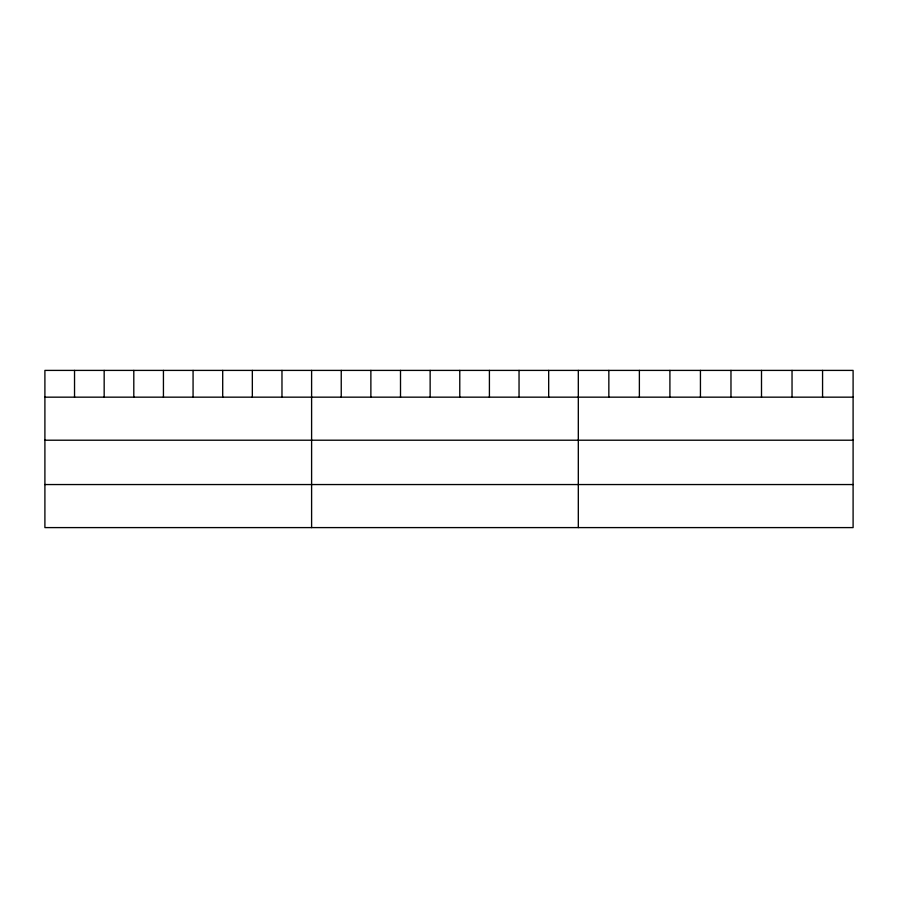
<?xml version="1.0" encoding="UTF-8"?>
<svg xmlns="http://www.w3.org/2000/svg" width="898" height="898" viewBox="0 0 898 898"><rect width="100%" height="100%" fill="white"/><g stroke="black" fill="none" stroke-linecap="round" stroke-linejoin="round"><path stroke-width="1.35" d="M853.1 397.163L853.1 527.597L44.9 527.597L44.9 370.403L853.1 370.403L853.1 397.163L44.9 397.163M44.9 440.211L853.1 440.211M44.9 484.55L853.1 484.55M822.568 370.403L822.568 397.163M792.036 370.403L792.036 397.163M761.504 370.403L761.504 397.163M730.972 370.403L730.972 397.163M700.44 370.403L700.44 397.163M669.908 370.403L669.908 397.163M639.376 370.403L639.376 397.163M608.844 370.403L608.844 397.163M578.312 370.403L578.312 527.597M548.678 370.403L548.678 397.163M519.044 370.403L519.044 397.163M489.41 370.403L489.41 397.163M459.776 370.403L459.776 397.163M430.142 370.403L430.142 397.163M400.508 370.403L400.508 397.163M370.874 370.403L370.874 397.163M341.24 370.403L341.24 397.163M311.606 370.403L311.606 527.597M281.972 370.403L281.972 397.163M252.338 370.403L252.338 397.163M222.704 370.403L222.704 397.163M193.07 370.403L193.07 397.163M163.436 370.403L163.436 397.163M133.802 370.403L133.802 397.163M104.168 370.403L104.168 397.163M74.534 370.403L74.534 397.163"/></g></svg>
